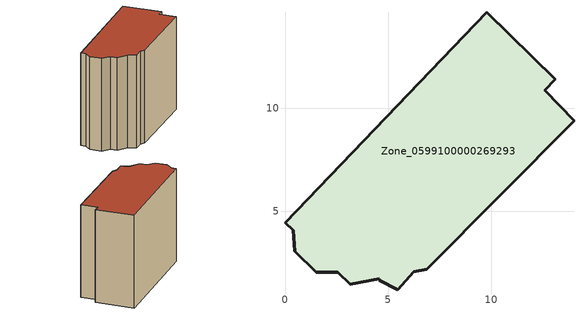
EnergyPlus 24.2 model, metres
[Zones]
Zone_0599100000269293
 floor ground (C_G): 5.46,1.2 4.57,1.67 4.56,1.74 3.16,1.46 2.56,2.04 1.51,2.04 0.48,3.06 0.41,4.08 0,4.45 9.79,14.67 13.12,11.41 12.61,10.88 14.02,9.4 6.88,2.2 6.25,2.08 z0
 wall outside (C_F): 12.61,10.88 13.12,11.41 9.79,14.67 0,4.45 0.41,4.08 0.48,3.06 1.51,2.04 2.56,2.04 3.16,1.46 4.56,1.74 4.57,1.67 5.46,1.2 6.25,2.08 6.88,2.2 14.02,9.4 12.61,10.88 z0:11.38
 roof outside (C_R): 6.25,2.08 6.88,2.2 14.02,9.4 12.61,10.88 13.12,11.41 9.79,14.67 0,4.45 0.41,4.08 0.48,3.06 1.51,2.04 2.56,2.04 3.16,1.46 4.56,1.74 4.57,1.67 5.46,1.2 z11.38
[BUILDING]
Pand.0599100000269293: North Axis=0; Terrain=City; Loads Convergence Tolerance Value=0.04; Temperature Convergence Tolerance Value=0.4; Solar Distribution=FullExterior; Maximum Number of Warmup Days=25; Minimum Number of Warmup Days=1
[Site:Location]
Rotterdam.The.Hague.AP_ZH_NLD Design_Conditions: Latitude=51.96; Longitude=4.45; Time Zone=1; Elevation=-4.5
[SITE:GROUNDTEMPERATURE:BUILDINGSURFACE]
18, 18, 18, 18, 18, 18, 18, 18, 18, 18, 18, 18
[MATERIAL] Thermal Absorptance=0.9; Solar Absorptance=0.7; Visible Absorptance=0.7
Name | Roughness | Thickness | Conductivity | Density | Specific Heat
G.TC.1946 | MediumSmooth | 0.15 | 1 | 540 | 1210
F.TC.1946 | Rough | 0.3 | 0.857143 | 1920 | 840
R.TC.1946 | MediumRough | 0.2 | 0.909091 | 1500 | 1000
[CONSTRUCTION]
C_G: G.TC.1946
C_F: F.TC.1946
C_R: R.TC.1946
[ZONE]
Zone_0599100000269293: Type=1; Multiplier=1; Ceiling Height=Autocalculate; Volume=Autocalculate; Floor Area=autocalculate; Part of Total Floor Area=Yes
[ZONEINFILTRATION:DESIGNFLOWRATE]
Infil_Zone_0599100000269293: Zone or ZoneList or Space or SpaceList=Zone_0599100000269293; Schedule=AlwaysOn; Design Flow Rate Calculation Method=Flow/Area; Flow Rate per Floor Area=0.003; Constant Term Coefficient=1; Temperature Term Coefficient=0; Velocity Term Coefficient=0; Velocity Squared Term Coefficient=0
[HVACTEMPLATE:ZONE:IDEALLOADSAIRSYSTEM]
Zone_0599100000269293: Maximum Heating Supply Air Temperature=50; Minimum Cooling Supply Air Temperature=13; Maximum Heating Supply Air Humidity Ratio=0.0156; Minimum Cooling Supply Air Humidity Ratio=0.0077; Heating Limit=NoLimit; Cooling Limit=NoLimit; Dehumidification Control Type=ConstantSensibleHeatRatio; Cooling Sensible Heat Ratio=0.7; Dehumidification Setpoint=60; Humidification Control Type=None; Humidification Setpoint=30; Outdoor Air Method=None; Outdoor Air Flow Rate per Person=0.00944; Outdoor Air Flow Rate per Zone Floor Area=0; Outdoor Air Flow Rate per Zone=0; Demand Controlled Ventilation Type=None; Outdoor Air Economizer Type=NoEconomizer; Heat Recovery Type=None; Sensible Heat Recovery Effectiveness=0.7; Latent Heat Recovery Effectiveness=0.65
[ZONECONTROL:THERMOSTAT]
ThermostatControl_Zone_0599100000269293: Zone or ZoneList=Zone_0599100000269293; Control Type Schedule=DualSetpointControlType; Control 1=Thermostat_Zone_0599100000269293; Temperature Difference Between Cutout And Setpoint=0
[THERMOSTATSETPOINT:DUALSETPOINT]
Thermostat_Zone_0599100000269293: Heating Setpoint Temperature Schedule=HeatingSetpoint_Zone_0599100000269293; Cooling Setpoint Temperature Schedule=CoolingSetpoint_Zone_0599100000269293
[SCHEDULE:COMPACT]
HeatingSetpoint_Zone_0599100000269293: Through: 12/31, For: AllDays, Until: 24:00, 21
CoolingSetpoint_Zone_0599100000269293: Through: 12/31, For: AllDays, Until: 24:00, 24
DualSetpointControlType: Through: 12/31, For: AllDays, Until: 24:00, 4
AlwaysOn: Through: 12/31, For: AllDays, Until: 24:00, 1
